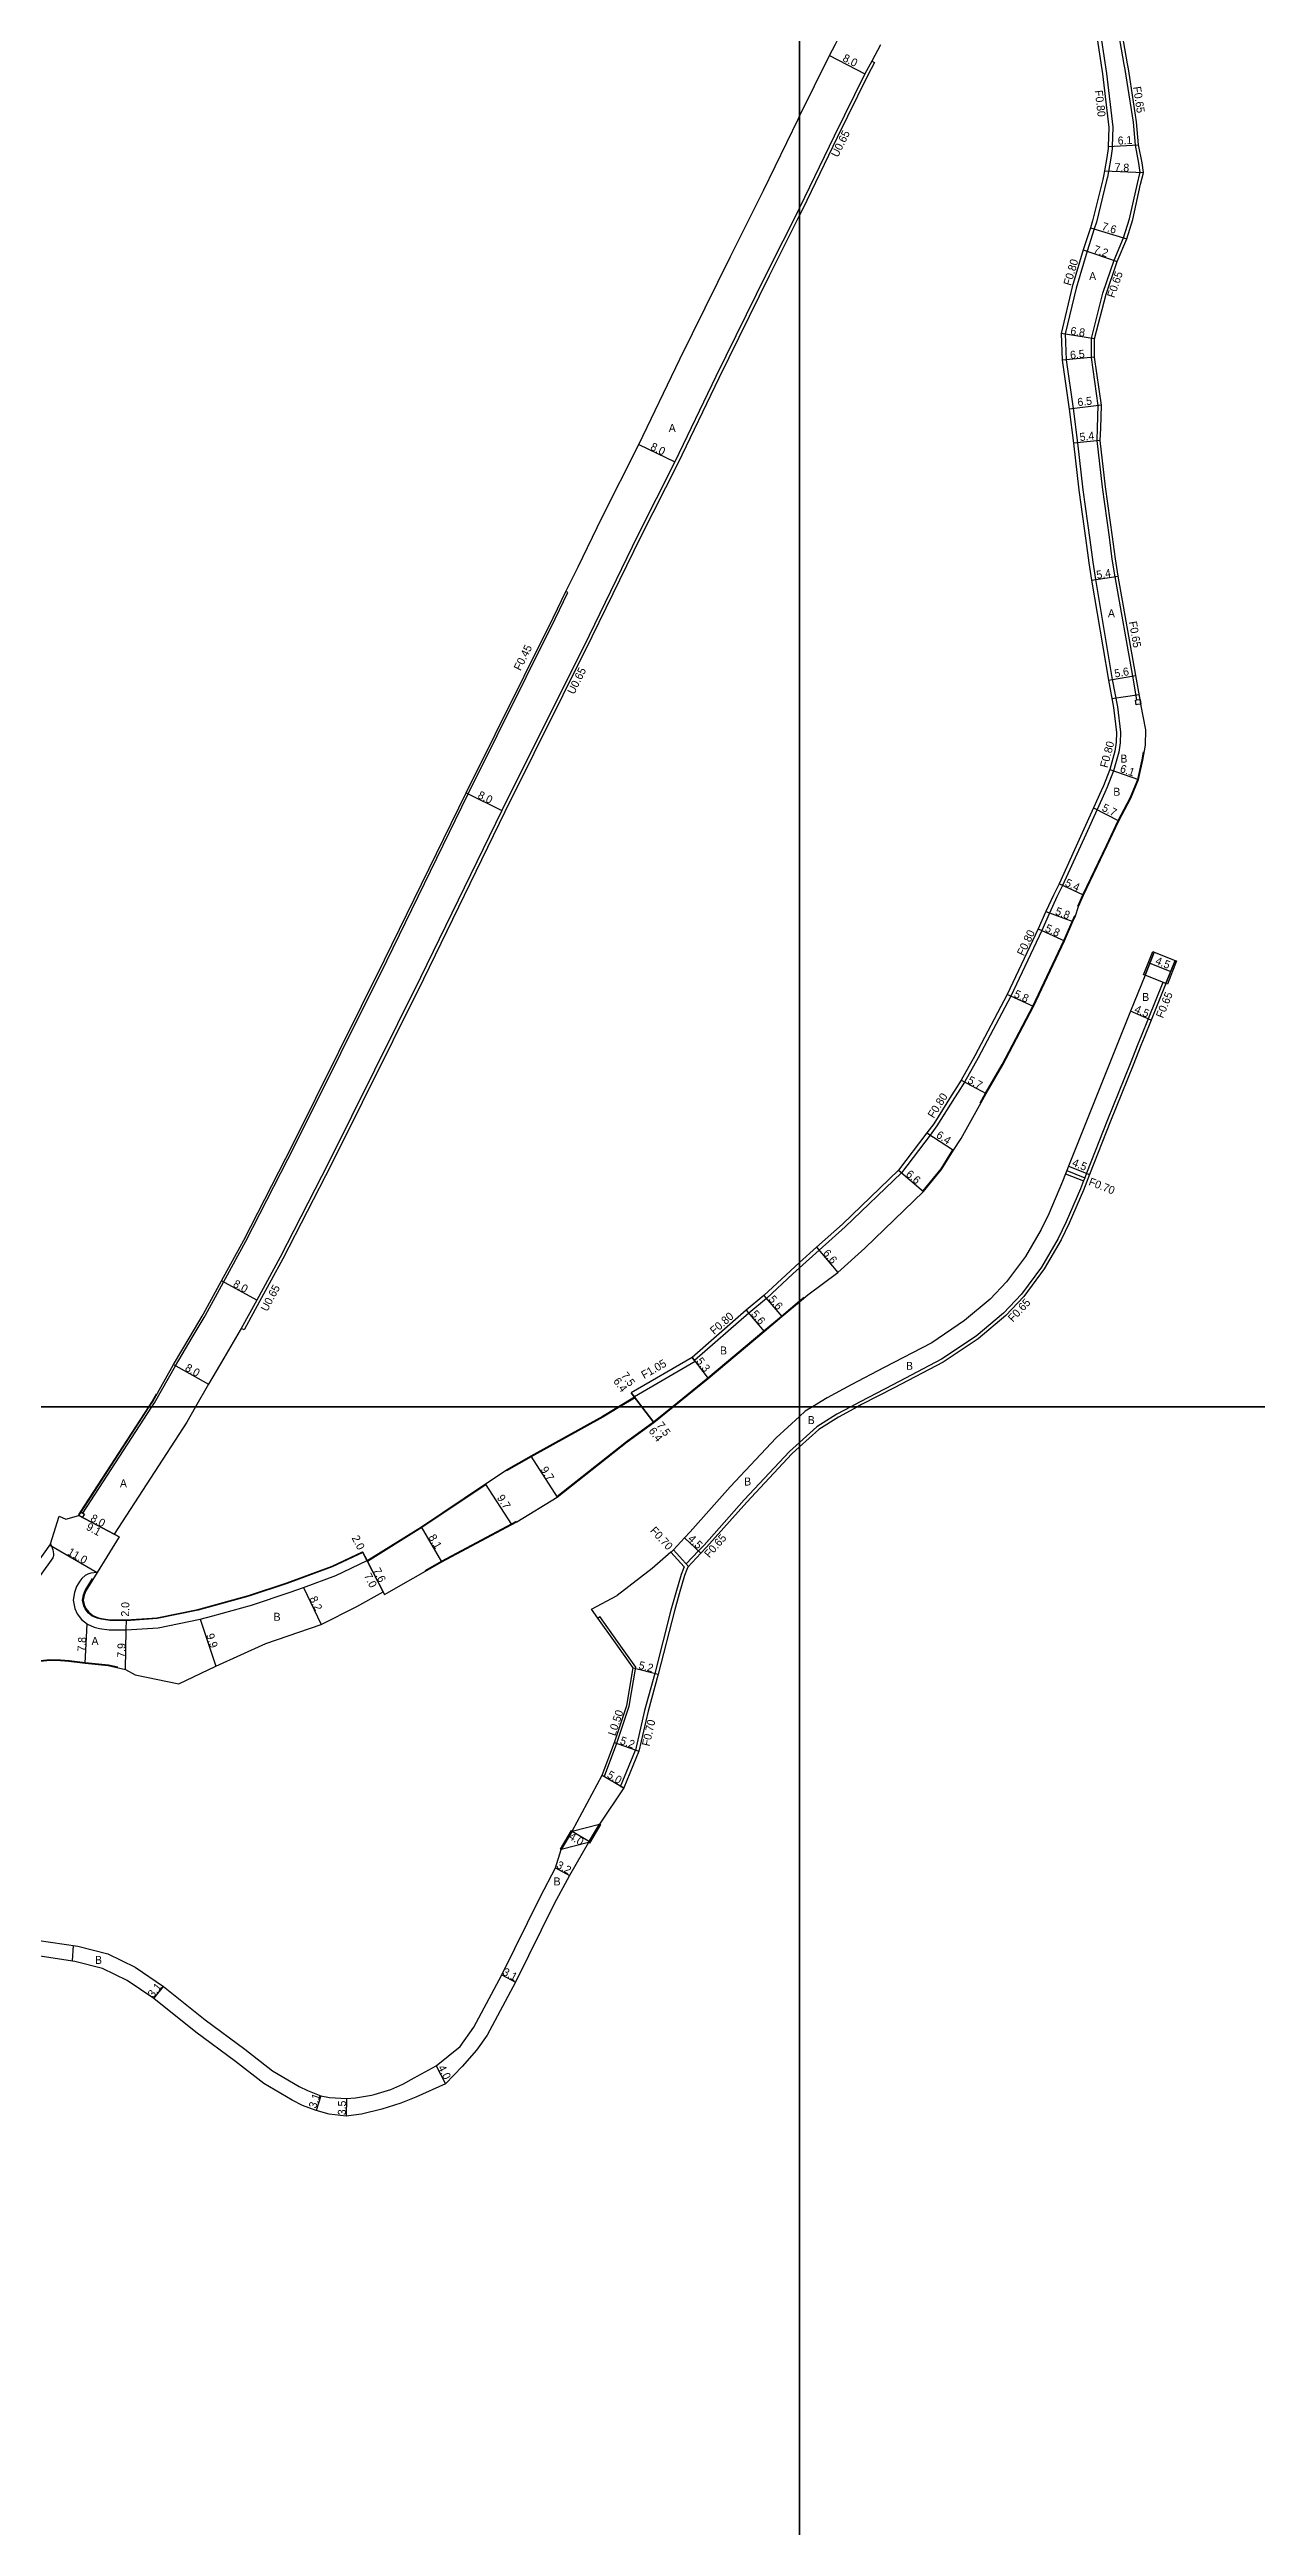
# Model space of a CAD drawing. Header units: metres. Extents: x -20002 to -16000, y -111000 to -108000.
# Drawn here: x -16950.1 to -16708.5, y -110624 to -110128.5 of the extents above; entities that cross this region are included whole.
import ezdxf

# ---------------------------------------------------------------- set-up
doc = ezdxf.new("R2010")
doc.units = ezdxf.units.M
doc.header["$LTSCALE"] = 2.5
for name, color, linetype in [('側溝・桝', 7, 'Continuous'), ('図郭', 7, 'Continuous'), ('幅員', 7, 'Continuous'), ('歩道・分離帯・安全施設', 7, 'Continuous'), ('舗装', 7, 'Continuous'), ('道路', 7, 'Continuous')]:
    doc.layers.add(name, color=color, linetype=linetype)
doc.styles.get("Standard").update_dxf_attribs({"font": ''})
doc.styles.get('Standard').set_extended_font_data('@MS PGothic')

msp = doc.modelspace()

# ---------------------------------------------------------------- linework, layer by layer
at = {"layer": '側溝・桝'}
for points in [[(-16740.09, -110123.14), (-16738.55, -110133.27), (-16737.28, -110144.04), (-16737.42, -110147.89), (-16737.44, -110148.35), (-16737.7, -110150.23), (-16738.18, -110152.89), (-16738.38, -110154.01), (-16738.54, -110154.68), (-16740.59, -110163), (-16741.04, -110164.39), (-16742.46, -110168.8), (-16744.65, -110176.2), (-16746.86, -110185.38), (-16746.62, -110190.58), (-16745.25, -110200.31), (-16744.38, -110207.15), (-16743.31, -110216.55), (-16741.89, -110226.59), (-16741.31, -110231.04), (-16740.75, -110234.52), (-16737.4, -110254.54), (-16736.35, -110260), (-16735.76, -110265.05), (-16735.8, -110267.15), (-16736.13, -110269.04), (-16737.14, -110272.79), (-16738.42, -110276.07), (-16738.89, -110277.11), (-16740.45, -110280.54), (-16742.71, -110285.52), (-16747.34, -110295.71), (-16748.48, -110297.98), (-16749.99, -110301.24), (-16750.05, -110301.38), (-16751.5, -110304.7), (-16757.73, -110317.88), (-16764.23, -110330.21), (-16766.98, -110335.06), (-16768.25, -110337.08), (-16768.98, -110338.23), (-16772.49, -110343.83), (-16773.89, -110345.67), (-16779.61, -110353.21), (-16790.84, -110364.03), (-16796.05, -110368.68), (-16800, -110372.22)], [(-16732.49, -110258.61), (-16733.32, -110253.82), (-16736.84, -110233.95), (-16737.4, -110230.47), (-16737.98, -110226.05), (-16739.39, -110216.05), (-16740.46, -110206.7), (-16740.38, -110204.19), (-16740.24, -110199.69), (-16741.6, -110190.08), (-16741.59, -110186.28), (-16739.27, -110177.22), (-16737.01, -110170.64), (-16735.14, -110166.14), (-16733.96, -110162.34), (-16732.39, -110155.3), (-16731.88, -110153.26), (-16731.83, -110153.08), (-16732.08, -110151.23), (-16732.77, -110147.64), (-16733.19, -110143.05), (-16734.43, -110135.05), (-16734.83, -110132.48), (-16735.03, -110131.46), (-16736.57, -110122.65)], [(-16785.56, -110130.81), (-16784.98, -110131.11), (-16784.98, -110131.11), (-16786.32, -110133.64), (-16792.46, -110146.08), (-16799.44, -110160.5), (-16800, -110161.62)], [(-16800, -110161.62), (-16806.07, -110173.74), (-16816.17, -110194.2), (-16824.39, -110211.28), (-16831.81, -110226.05), (-16841.54, -110246.01), (-16858.97, -110280.99), (-16875.28, -110314.43), (-16893.69, -110351.48), (-16903.4, -110370.41), (-16908.07, -110378.97), (-16911.17, -110384.64), (-16911.73, -110384.32)], [(-16929.61, -110400), (-16929.07, -110399.18), (-16924.88, -110391.78), (-16921.54, -110386.16), (-16919.15, -110382.13), (-16918.86, -110381.65), (-16915.27, -110375.04), (-16910.81, -110366.87), (-16900.98, -110347.73), (-16882.63, -110310.8), (-16866.34, -110277.39), (-16848.9, -110242.38), (-16846.34, -110237.14), (-16846.75, -110236.94)], [(-16726.67, -110315.35), (-16727.27, -110315.1), (-16730.23, -110322.41), (-16731.62, -110325.85), (-16732.27, -110327.46), (-16733.86, -110331.41), (-16738.35, -110342.62), (-16742.57, -110353.29), (-16742.92, -110354.17), (-16743.17, -110354.83), (-16743.8, -110356.42), (-16746.63, -110363), (-16748.22, -110366.33), (-16751.57, -110372.07), (-16755.61, -110377.49), (-16759.17, -110381.29), (-16764.66, -110385.86), (-16771.56, -110390.5), (-16781.35, -110395.61), (-16787.88, -110398.99), (-16789.75, -110400)], [(-16746.75, -110353.41), (-16743.17, -110354.83)], [(-16746.5, -110352.76), (-16742.92, -110354.17)], [(-16800, -110372.22), (-16801.31, -110373.39), (-16806.63, -110378.31), (-16810.16, -110381.28), (-16821.02, -110390.75)], [(-16820.86, -110390.96), (-16833.03, -110398.03)], [(-16820.86, -110390.96), (-16821.02, -110390.75), (-16821.5, -110390.12)], [(-16943.41, -110421.31), (-16929.61, -110400)], [(-16789.75, -110400), (-16792.54, -110401.51), (-16796.54, -110404), (-16800, -110407.14)], [(-16800, -110407.14), (-16801.99, -110408.94), (-16811.06, -110418.63), (-16819.09, -110427.67), (-16820.2, -110428.85), (-16822.66, -110431.45)], [(-16823.09, -110432.01), (-16825.74, -110429.09)], [(-16822.22, -110431.93), (-16825.25, -110428.59)], [(-16823.09, -110432.01), (-16823.21, -110432.33), (-16823.67, -110433.53), (-16824.73, -110437.23), (-16825.73, -110440.67), (-16828.95, -110453.34), (-16831, -110460.73), (-16832.83, -110468.71)], [(-16840.39, -110442.27), (-16839.99, -110441.98)], [(-16839.06, -110473.94), (-16839.03, -110473.89), (-16836.57, -110467.31), (-16834.08, -110459.88), (-16832.79, -110452.12), (-16836.42, -110446.94), (-16839.99, -110441.98)], [(-16835.84, -110475.97), (-16832.83, -110468.71)], [(-16839.49, -110473.68), (-16839.06, -110473.94)], [(-16835.84, -110475.97), (-16835.19, -110476.23)]]:
    msp.add_lwpolyline(points, dxfattribs=at)
for points in [[(-16732.78, -110258.66), (-16732.49, -110258.61), (-16731.85, -110258.5), (-16731.69, -110259.43), (-16732.33, -110259.54), (-16732.62, -110259.59)], [(-16943.79, -110421.06), (-16943.41, -110421.31), (-16943.12, -110421.5), (-16943.56, -110422.17), (-16944.23, -110421.73)]]:
    msp.add_lwpolyline(points, close=True, dxfattribs=at)
at = {"layer": '図郭'}
for points in [[(-17600, -109800), (-16800, -109800), (-16800, -110400), (-17600, -110400)], [(-16800, -109800), (-16000, -109800), (-16000, -110400), (-16800, -110400)], [(-17600, -110400), (-16800, -110400), (-16800, -111000), (-17600, -111000)], [(-16800, -110400), (-16000, -110400), (-16000, -111000), (-16800, -111000)]]:
    msp.add_lwpolyline(points, close=True, dxfattribs=at)
at = {"layer": '幅員'}
for points in [[(-16794.02, -110129.7), (-16786.9, -110133.35)], [(-16738.22, -110147.86), (-16732.13, -110147.54)], [(-16738.96, -110152.75), (-16731.17, -110153.12)], [(-16743.22, -110168.56), (-16736.4, -110170.87)], [(-16741.8, -110164.15), (-16734.53, -110166.37)], [(-16740.94, -110186.37), (-16747.66, -110185.31)], [(-16740.95, -110190.04), (-16747.42, -110190.65)], [(-16739.59, -110199.65), (-16746.05, -110200.42)], [(-16832.18, -110207.52), (-16824.97, -110210.99)], [(-16739.81, -110206.67), (-16745.17, -110207.25)], [(-16741.54, -110234.65), (-16736.2, -110233.85)], [(-16738.19, -110254.66), (-16732.68, -110253.7)], [(-16737.9, -110272.54), (-16732.14, -110274.55)], [(-16866.74, -110277.19), (-16859.55, -110280.7)], [(-16741.18, -110280.21), (-16736.09, -110282.77)], [(-16743.16, -110297.63), (-16748.06, -110295.36)], [(-16750.71, -110300.9), (-16745.29, -110302.95)], [(-16752.22, -110304.37), (-16746.96, -110306.81)], [(-16729.89, -110311.27), (-16725.71, -110312.93)], [(-16753.18, -110319.95), (-16758.45, -110317.52)], [(-16729.63, -110322.66), (-16733.76, -110320.86)], [(-16767.67, -110334.65), (-16762.66, -110337.35)], [(-16774.52, -110345.18), (-16769.16, -110348.68)], [(-16746.15, -110351.88), (-16741.96, -110353.53)], [(-16780.21, -110352.68), (-16775.18, -110356.95)], [(-16796.58, -110368.08), (-16792.36, -110373.15)], [(-16908.64, -110378.66), (-16915.66, -110374.83)], [(-16810.68, -110380.67), (-16807.05, -110384.94)], [(-16807.16, -110377.71), (-16803.53, -110381.97)], [(-16925.27, -110391.56), (-16918.31, -110395.51)], [(-16821.5, -110390.12), (-16818.28, -110394.32)], [(-16831.54, -110400), (-16833.67, -110397.18)], [(-16833.01, -110398.06), (-16831.54, -110400)], [(-16829.14, -110403.16), (-16831.54, -110400)], [(-16831.54, -110400), (-16829.14, -110403.16)], [(-16853.76, -110409.91), (-16848.48, -110418.05)], [(-16857.55, -110423.53), (-16862.82, -110415.39)], [(-16944.23, -110421.73), (-16937.17, -110425.51)], [(-16936.2, -110426.03), (-16944.23, -110421.73)], [(-16871.56, -110431.01), (-16875.64, -110424.02)], [(-16823, -110426.21), (-16819.73, -110429.3)], [(-16950.08, -110427.63), (-16940.55, -110433.12)], [(-16886.53, -110430.79), (-16887.44, -110429.01)], [(-16883.35, -110437.03), (-16886.53, -110430.79)], [(-16886.53, -110430.79), (-16883.08, -110437.56)], [(-16899.28, -110436.15), (-16895.76, -110443.55)], [(-16942.95, -110451.3), (-16942.54, -110443.51)], [(-16934.89, -110452.55), (-16934.75, -110444.65)], [(-16934.75, -110444.65), (-16934.71, -110442.65)], [(-16919.94, -110442.5), (-16916.82, -110451.9)], [(-16833.32, -110452.24), (-16828.28, -110453.51)], [(-16837.04, -110467.14), (-16832.16, -110468.92)], [(-16839.49, -110473.68), (-16835.19, -110476.23)], [(-16845.5, -110484.89), (-16842.07, -110486.94)], [(-16848.86, -110492.22), (-16846.07, -110493.79)], [(-16859.6, -110513.65), (-16856.87, -110515.11)], [(-16929.25, -110518.36), (-16927.31, -110515.94)], [(-16872.7, -110531.87), (-16870.87, -110535.42)], [(-16895.79, -110537.82), (-16896.75, -110540.77)], [(-16890.64, -110538.39), (-16890.71, -110541.89)]]:
    msp.add_lwpolyline(points, dxfattribs=at)
at = {"layer": '歩道・分離帯・安全施設'}
for points in [[(-16744.3, -110299.83), (-16743.3, -110297.57), (-16738.56, -110287.69), (-16736.22, -110282.71), (-16733.86, -110278.19), (-16732.28, -110274.51), (-16731.45, -110270.59), (-16731.16, -110268.95)], [(-16763.84, -110339.17), (-16762.79, -110337.28), (-16759.43, -110331.5), (-16753.31, -110319.88), (-16747.1, -110306.74), (-16745.42, -110302.89), (-16744.91, -110301.71)], [(-16775.3, -110356.85), (-16771.68, -110352.43), (-16769.29, -110348.6), (-16769.29, -110348.59)], [(-16825.49, -110400), (-16818.38, -110394.21), (-16807.15, -110384.82), (-16803.62, -110381.86), (-16800, -110378.81)], [(-16800, -110378.81), (-16799.09, -110378.05)], [(-16930.32, -110400), (-16943.92, -110420.98), (-16944.32, -110421.61)], [(-16928.79, -110397.47), (-16929.59, -110398.87), (-16930.32, -110400)], [(-16835.95, -110400), (-16839.39, -110402.06), (-16853.69, -110410.04), (-16858.64, -110412.82)], [(-16848.57, -110417.93), (-16834.62, -110406.92), (-16829.23, -110403.04), (-16825.49, -110400)], [(-16832.91, -110398.18), (-16835.95, -110400)], [(-16862.74, -110415.52), (-16875.56, -110424.14), (-16886.47, -110430.92)], [(-16874.95, -110432.77), (-16871.63, -110430.88), (-16857.62, -110423.4), (-16856.62, -110422.87)], [(-16949.92, -110427.4), (-16949.64, -110428.03), (-16949.45, -110428.62), (-16949.35, -110429.03), (-16949.3, -110429.39), (-16949.3, -110429.75), (-16949.36, -110430), (-16949.47, -110430.23), (-16951.97, -110433.76)], [(-16940.55, -110433.12), (-16941.85, -110433.27), (-16942.46, -110433.46), (-16943, -110433.74), (-16943.62, -110434.36), (-16944.02, -110434.9), (-16944.68, -110435.97), (-16945.08, -110437.18), (-16945.39, -110438.7), (-16945.02, -110440.36), (-16944.6, -110441.39), (-16943.71, -110442.53), (-16942.5, -110443.5), (-16941.14, -110444.08), (-16940.08, -110444.34), (-16938.18, -110444.59), (-16934.75, -110444.65), (-16928.35, -110444.2), (-16919.94, -110442.5), (-16917.39, -110441.8), (-16909.67, -110439.67), (-16901.92, -110437.12), (-16899.28, -110436.15), (-16892.82, -110433.75), (-16886.53, -110430.78)], [(-16887.38, -110429.15), (-16893.51, -110432.04), (-16902.53, -110435.37), (-16910.21, -110437.9), (-16920.37, -110440.7), (-16928.59, -110442.36), (-16934.71, -110442.8), (-16938.05, -110442.74), (-16939.74, -110442.52), (-16940.56, -110442.32), (-16941.54, -110441.9), (-16942.38, -110441.22), (-16942.99, -110440.45), (-16943.25, -110439.81), (-16943.5, -110438.68), (-16943.29, -110437.65), (-16943, -110436.76), (-16941.49, -110434.35)], [(-16980.55, -110480.39), (-16976.37, -110475.32), (-16966.71, -110463.59), (-16960.13, -110455.37), (-16958.26, -110453.41), (-16956.76, -110452.19), (-16953.86, -110451.21), (-16951.91, -110450.76), (-16950.05, -110450.57), (-16947.9, -110450.6), (-16946.2, -110450.75), (-16942.94, -110451.15), (-16938.33, -110451.62), (-16936.42, -110452.05)]]:
    msp.add_lwpolyline(points, dxfattribs=at)
at = {"layer": '舗装'}
for points in [[(-16733.79, -110134.95), (-16734.19, -110132.37), (-16734.39, -110131.34)], [(-16737.49, -110258.32), (-16732.02, -110257.5)], [(-16945.4, -110507.75), (-16945.6, -110510.85)]]:
    msp.add_lwpolyline(points, dxfattribs=at)
at = {"layer": '道路'}
for points in [[(-16741.28, -110079.55), (-16741.89, -110085.05), (-16742.75, -110101.86), (-16742.6, -110108.41), (-16741.98, -110114.75), (-16740.88, -110123.25), (-16739.35, -110133.38), (-16738.08, -110144.07), (-16738.22, -110147.86), (-16738.23, -110148.28), (-16738.49, -110150.1), (-16738.96, -110152.75), (-16739.16, -110153.84), (-16739.32, -110154.49)], [(-16733.79, -110134.95), (-16734.19, -110132.37), (-16734.39, -110131.34), (-16735.93, -110122.54), (-16737.29, -110114.34), (-16737.05, -110108.14), (-16736.76, -110102.18), (-16735.73, -110085.5), (-16735.15, -110080.51), (-16734.46, -110077.97)], [(-16800, -110141.82), (-16794.02, -110129.7), (-16792.81, -110127.4), (-16791.27, -110124.33)], [(-16783.83, -110127.55), (-16785.56, -110130.81), (-16786.9, -110133.35), (-16793.04, -110145.79), (-16800, -110160.17)], [(-16731.25, -110153.42), (-16731.17, -110153.12), (-16731.44, -110151.13), (-16732.13, -110147.54), (-16732.55, -110142.97), (-16733.79, -110134.95)], [(-16839.54, -110222.17), (-16832.18, -110207.52), (-16823.95, -110190.41), (-16813.83, -110169.91), (-16807.19, -110156.67), (-16800.22, -110142.26), (-16800, -110141.82)], [(-16734.53, -110166.37), (-16733.33, -110162.5), (-16731.76, -110155.45), (-16731.25, -110153.42)], [(-16739.32, -110154.49), (-16741.36, -110162.79), (-16741.8, -110164.15), (-16743.22, -110168.56), (-16745.42, -110175.99), (-16747.66, -110185.31), (-16747.42, -110190.65), (-16746.05, -110200.42), (-16745.17, -110207.25), (-16744.1, -110216.65), (-16742.69, -110226.69), (-16742.1, -110231.16), (-16741.54, -110234.65)], [(-16800, -110160.17), (-16800.02, -110160.21), (-16806.65, -110173.45), (-16816.76, -110193.92), (-16824.97, -110210.99), (-16832.4, -110225.76), (-16842.13, -110245.72), (-16859.55, -110280.7), (-16875.87, -110314.14), (-16894.27, -110351.19), (-16903.97, -110370.1), (-16908.64, -110378.66), (-16911.73, -110384.32), (-16911.95, -110384.69)], [(-16739.73, -110204.21), (-16739.59, -110199.65), (-16740.95, -110190.04), (-16740.94, -110186.37), (-16738.64, -110177.41), (-16736.4, -110170.87), (-16734.53, -110166.37)], [(-16744.77, -110301.77), (-16744.17, -110299.89), (-16743.16, -110297.63), (-16738.43, -110287.75), (-16736.09, -110282.77), (-16733.72, -110278.25), (-16732.14, -110274.55), (-16731.3, -110270.62), (-16730.78, -110267.64), (-16730.72, -110264.58), (-16731.69, -110259.43), (-16731.85, -110258.5), (-16732.68, -110253.7), (-16736.2, -110233.85), (-16736.76, -110230.38), (-16737.34, -110225.97), (-16738.75, -110215.96), (-16739.81, -110206.67), (-16739.73, -110204.21)], [(-16846.75, -110236.94), (-16844.33, -110231.97), (-16839.54, -110222.17)], [(-16919.54, -110381.9), (-16919.26, -110381.42), (-16915.66, -110374.83), (-16911.2, -110366.66), (-16901.38, -110347.52), (-16883.04, -110310.6), (-16866.74, -110277.19), (-16849.3, -110242.18), (-16846.75, -110236.94)], [(-16741.54, -110234.65), (-16738.19, -110254.66), (-16737.14, -110260.14), (-16736.56, -110265.12), (-16736.6, -110267.07), (-16736.91, -110268.86), (-16737.9, -110272.54), (-16739.16, -110275.76), (-16739.62, -110276.78)], [(-16739.62, -110276.78), (-16741.18, -110280.21), (-16743.44, -110285.19), (-16748.06, -110295.36), (-16749.2, -110297.63), (-16750.71, -110300.9)], [(-16775.18, -110356.95), (-16771.56, -110352.52), (-16769.16, -110348.68), (-16767.64, -110346.31), (-16762.66, -110337.35), (-16759.3, -110331.58), (-16753.18, -110319.95), (-16746.96, -110306.81), (-16745.29, -110302.95), (-16744.77, -110301.77)], [(-16750.71, -110300.9), (-16750.78, -110301.06), (-16752.22, -110304.37), (-16758.45, -110317.52), (-16764.94, -110329.82), (-16767.67, -110334.65), (-16768.93, -110336.65), (-16769.66, -110337.81)], [(-16730.85, -110313.69), (-16729.01, -110309.04)], [(-16729.01, -110309.04), (-16724.83, -110310.7)], [(-16724.83, -110310.7), (-16726.67, -110315.35)], [(-16730.85, -110313.69), (-16733.76, -110320.86), (-16741.92, -110341.17), (-16746.15, -110351.88), (-16746.5, -110352.76), (-16746.75, -110353.41), (-16747.36, -110354.95), (-16750.14, -110361.41), (-16751.63, -110364.52), (-16754.79, -110369.94), (-16758.57, -110375.02), (-16761.82, -110378.48), (-16766.97, -110382.77), (-16773.53, -110387.18), (-16783.05, -110392.15), (-16789.68, -110395.59), (-16794.47, -110398.18), (-16797.4, -110400)], [(-16726.67, -110315.35), (-16729.63, -110322.66), (-16731.02, -110326.1)], [(-16731.02, -110326.1), (-16731.67, -110327.71), (-16733.25, -110331.65)], [(-16733.25, -110331.65), (-16737.75, -110342.86), (-16741.96, -110353.53), (-16743.2, -110356.67), (-16746.04, -110363.27), (-16747.65, -110366.63), (-16751.03, -110372.43), (-16755.12, -110377.91), (-16758.72, -110381.76), (-16764.27, -110386.38), (-16771.23, -110391.06), (-16781.05, -110396.18), (-16787.57, -110399.56), (-16788.38, -110400)], [(-16769.66, -110337.81), (-16773.15, -110343.37), (-16774.52, -110345.18), (-16780.21, -110352.68), (-16791.39, -110363.44), (-16796.58, -110368.08), (-16800, -110371.14)], [(-16792.36, -110373.15), (-16786.9, -110368.28), (-16775.18, -110356.95)], [(-16800, -110371.14), (-16801.84, -110372.8), (-16807.16, -110377.71), (-16810.68, -110380.67), (-16821.5, -110390.12), (-16833.67, -110397.18), (-16833.03, -110398.03), (-16833.01, -110398.06), (-16836.24, -110400)], [(-16800, -110379.01), (-16798.37, -110377.63), (-16792.36, -110373.15)], [(-16825.26, -110400), (-16818.28, -110394.32), (-16807.05, -110384.94), (-16803.53, -110381.97), (-16800, -110379.01)], [(-16930.14, -110400), (-16929.46, -110398.94), (-16925.27, -110391.56), (-16921.93, -110385.93), (-16919.54, -110381.9)], [(-16911.95, -110384.69), (-16915.25, -110390.3), (-16918.31, -110395.51), (-16920.86, -110400)], [(-16949.92, -110427.4), (-16948.17, -110421.86), (-16946.87, -110422.5), (-16944.23, -110421.73), (-16943.79, -110421.06), (-16930.14, -110400)], [(-16920.86, -110400), (-16922.6, -110403.06), (-16937.17, -110425.51), (-16936.2, -110426.03), (-16940.55, -110433.12), (-16942.86, -110436.83), (-16943.14, -110437.69), (-16943.35, -110438.68), (-16943.11, -110439.76), (-16942.86, -110440.37), (-16942.27, -110441.11), (-16941.46, -110441.77), (-16940.51, -110442.18), (-16939.71, -110442.37), (-16938.04, -110442.59), (-16934.71, -110442.65), (-16928.62, -110442.21), (-16920.4, -110440.55), (-16910.25, -110437.75), (-16902.58, -110435.23), (-16893.57, -110431.9), (-16887.44, -110429.01)], [(-16836.24, -110400), (-16839.46, -110401.93), (-16853.76, -110409.91), (-16858.72, -110412.69)], [(-16848.48, -110418.05), (-16834.53, -110407.04), (-16829.14, -110403.16), (-16825.26, -110400)], [(-16788.38, -110400), (-16792.21, -110402.07), (-16796.15, -110404.52), (-16800, -110408.01)], [(-16797.4, -110400), (-16798.87, -110400.91), (-16800, -110401.94)], [(-16800, -110401.94), (-16804.7, -110406.2), (-16813.88, -110416.01), (-16821.89, -110425.04), (-16823, -110426.21), (-16825.25, -110428.59), (-16825.64, -110429.01), (-16825.74, -110429.09), (-16829.5, -110432.34), (-16836.5, -110437.75)], [(-16800, -110408.01), (-16801.54, -110409.41), (-16810.58, -110419.07), (-16818.61, -110428.11), (-16819.73, -110429.3), (-16822.38, -110432.11), (-16822.56, -110432.58), (-16823, -110433.75), (-16824.06, -110437.43)], [(-16887.44, -110429.01), (-16886.53, -110430.78), (-16875.64, -110424.02), (-16862.82, -110415.39), (-16858.72, -110412.69)], [(-16924.24, -110455.44), (-16916.82, -110451.9), (-16906.81, -110447.36), (-16895.76, -110443.55), (-16888.63, -110439.94), (-16883.35, -110437.03), (-16883.08, -110437.56), (-16871.56, -110431.01), (-16857.55, -110423.53), (-16856.55, -110423), (-16848.48, -110418.05)], [(-16949.92, -110427.4), (-16958.23, -110439.15)], [(-16958.1, -110505.93), (-16944.42, -110507.89), (-16938.45, -110509.44), (-16932.99, -110512.1), (-16927.31, -110515.94), (-16918.93, -110522.67), (-16911.04, -110528.51), (-16905.49, -110532.82), (-16900.16, -110535.96), (-16898.47, -110536.8), (-16895.79, -110537.82), (-16894.05, -110538.17), (-16890.64, -110538.39), (-16888.88, -110538.27), (-16885.69, -110537.69), (-16885.16, -110537.57), (-16881.83, -110536.59), (-16879.42, -110535.48), (-16877.1, -110534.23), (-16872.7, -110531.87), (-16867.94, -110527.96), (-16865.18, -110524.09), (-16859.6, -110513.65), (-16851.86, -110498), (-16848.86, -110492.22), (-16847.7, -110488.58), (-16845.5, -110484.89), (-16839.49, -110473.68), (-16837.04, -110467.14), (-16834.56, -110459.76), (-16833.32, -110452.24), (-16836.83, -110447.22), (-16840.39, -110442.27), (-16841.65, -110440.46), (-16836.5, -110437.75)], [(-16824.06, -110437.43), (-16825.05, -110440.85), (-16828.28, -110453.51), (-16830.32, -110460.91), (-16832.16, -110468.92), (-16835.19, -110476.23)], [(-16980.43, -110480.48), (-16976.26, -110475.42), (-16966.59, -110463.68), (-16960.02, -110455.47), (-16958.16, -110453.53), (-16956.69, -110452.32), (-16953.82, -110451.36), (-16951.89, -110450.91), (-16950.04, -110450.72), (-16947.91, -110450.75), (-16946.21, -110450.9), (-16942.95, -110451.3), (-16938.35, -110451.77), (-16934.89, -110452.55), (-16932.94, -110453.63), (-16924.24, -110455.44)], [(-16835.19, -110476.23), (-16840.01, -110483.49), (-16842.21, -110487.18), (-16846.07, -110493.79), (-16849.12, -110499.44), (-16856.87, -110515.11), (-16862.54, -110525.72), (-16864.67, -110528.71), (-16867.51, -110531.99)], [(-16867.51, -110531.99), (-16870.87, -110535.42), (-16876.81, -110538.13), (-16879.82, -110539.34), (-16883.59, -110540.54), (-16887.67, -110541.49), (-16890.71, -110541.89), (-16894.11, -110541.53), (-16896.75, -110540.77), (-16899.45, -110539.78), (-16901.56, -110538.73), (-16907.23, -110535.39), (-16912.91, -110530.98), (-16920.81, -110525.13), (-16929.25, -110518.36), (-16934.54, -110514.79), (-16939.52, -110512.37), (-16945.04, -110510.94), (-16958.49, -110508.91)]]:
    msp.add_lwpolyline(points, dxfattribs=at)
for points in [[(-16729.29, -110308.93), (-16729.01, -110309.04), (-16730.85, -110313.69), (-16731.13, -110313.58)], [(-16730.85, -110313.69), (-16729.01, -110309.04), (-16724.83, -110310.7), (-16726.67, -110315.35)], [(-16724.83, -110310.7), (-16724.55, -110310.81), (-16726.39, -110315.46), (-16726.67, -110315.35)], [(-16847.7, -110488.58), (-16847.87, -110488.48), (-16845.67, -110484.79), (-16845.5, -110484.89)], [(-16847.7, -110488.58), (-16845.5, -110484.89), (-16840.01, -110483.49), (-16842.21, -110487.18)], [(-16840.01, -110483.49), (-16839.84, -110483.59), (-16842.04, -110487.28), (-16842.21, -110487.18)]]:
    msp.add_lwpolyline(points, close=True, dxfattribs=at)

# ---------------------------------------------------------------- texts
at = {"layer": '側溝・桝'}
for s, rotation, p in [('F0.80', 276.7648, (-16740.93, -110136.71)), ('F0.65', 278.8262, (-16733.27, -110136)), ('U0.65', 63.5247, (-16792.35, -110150.17)), ('F0.80', 73.4966, (-16745.7, -110175.83)), ('F0.65', 71.0888, (-16737, -110178.28)), ('F0.65', 279.8708, (-16734.09, -110242.99)), ('F0.45', 63.5247, (-16855.85, -110252.87)), ('U0.65', 63.5247, (-16845.13, -110257.62)), ('F0.80', 75.0125, (-16738.36, -110272.29)), ('F0.80', 64.6731, (-16755.13, -110309.93)), ('F0.65', 67.9455, (-16727.27, -110322.38)), ('F0.80', 57.8832, (-16773.12, -110342.42)), ('F0.70', 338.4424, (-16742.28, -110355.6)), ('U0.65', 61.8466, (-16906.54, -110381.07)), ('F0.80', 41.0966, (-16817.08, -110385.65)), ('F0.65', 46.9035, (-16757.3, -110383.17)), ('F1.05', 30.1572, (-16831.1, -110394.48)), ('F0.70', 312.442, (-16830.01, -110424.87)), ('F0.65', 48.4056, (-16818.05, -110430.34)), ('L0.50', 71.4427, (-16836.88, -110465.95)), ('F0.70', 77.0775, (-16830.02, -110468.01))]:
    msp.add_text(s, height=1.6, rotation=rotation, dxfattribs=at).set_placement(p)
at = {"layer": '幅員'}
for s, rotation, p in [('8.0', 332.8361, (-16791.51, -110130.7)), ('6.1', 3.0004, (-16736.28, -110147.52)), ('7.8', 357.2406, (-16736.97, -110152.81)), ('7.6', 343.0276, (-16739.64, -110164.52)), ('7.2', 341.302, (-16741.3, -110169.11)), ('6.5', 5.4312, (-16745.78, -110190.4)), ('6.8', 351.0481, (-16745.87, -110185.49)), ('6.5', 6.802, (-16744.29, -110199.85)), ('8.0', 334.3041, (-16829.98, -110208.47)), ('5.4', 6.1877, (-16743.85, -110206.82)), ('5.4', 8.5007, (-16740.47, -110234.38)), ('5.6', 9.8709, (-16736.84, -110254.13)), ('6.1', 340.7435, (-16736, -110272.97)), ('8.0', 333.9931, (-16864.54, -110278.16)), ('5.7', 333.2904, (-16739.62, -110280.68)), ('5.4', 335.1779, (-16747.02, -110295.73)), ('5.8', 339.3355, (-16748.97, -110301.48)), ('5.8', 335.1562, (-16751, -110304.82)), ('4.5', 338.381, (-16728.92, -110311.38)), ('5.8', 335.295, (-16757.23, -110317.97)), ('4.5', 336.4984, (-16733.12, -110321.03)), ('5.7', 331.6285, (-16766.52, -110335.15)), ('6.4', 326.9226, (-16772.8, -110346.02)), ('4.5', 338.4406, (-16745.57, -110351.77)), ('6.6', 319.7041, (-16778.85, -110353.7)), ('6.6', 309.7818, (-16795.42, -110369.33)), ('8.0', 331.3831, (-16913.51, -110375.89)), ('5.6', 310.3812, (-16809.82, -110381.52)), ('5.6', 310.3812, (-16806.3, -110378.56)), ('8.0', 330.4386, (-16923.13, -110392.66)), ('5.3', 307.4235, (-16820.79, -110390.89)), ('6.4', 307.1738, (-16837.37, -110394.92)), ('7.5', 307.1738, (-16835.81, -110393.79)), ('6.4', 307.1738, (-16830.29, -110404.86)), ('7.5', 307.1738, (-16828.72, -110403.74)), ('9.7', 302.9822, (-16851.91, -110412.58)), ('9.7', 302.9585, (-16860.63, -110418.21)), ('9.1', 331.8309, (-16942.92, -110424.51)), ('8.0', 331.8309, (-16942.06, -110422.78)), ('2.0', 297.0625, (-16889.68, -110426.22)), ('8.1', 300.2662, (-16874.32, -110426.08)), ('4.5', 316.6078, (-16822.46, -110426.58)), ('11.0', 330.0498, (-16946.65, -110429.49)), ('7.0', 297.0383, (-16887.23, -110433.79)), ('7.6', 297.0383, (-16885.44, -110432.71)), ('2.0', 88.9135, (-16934.19, -110441.99)), ('8.2', 295.4884, (-16898.12, -110438.36)), ('7.8', 86.9564, (-16942.93, -110449)), ('9.9', 288.3494, (-16918.79, -110445.65)), ('7.9', 88.9963, (-16934.95, -110450.2)), ('5.2', 345.8514, (-16832.32, -110452.39)), ('5.2', 340.0114, (-16836.07, -110467.39)), ('5.0', 329.3343, (-16838.67, -110474.06)), ('4.0', 329.2241, (-16846.31, -110486.37)), ('3.2', 330.606, (-16848.81, -110492.13)), ('3.1', 51.2687, (-16929.36, -110518.34)), ('3.1', 331.8942, (-16859.6, -110513.54)), ('4.0', 297.3471, (-16872.43, -110532.18)), ('3.1', 72.007, (-16896.78, -110540.47)), ('3.5', 88.9198, (-16890.81, -110541.73))]:
    msp.add_text(s, height=1.6, rotation=rotation, dxfattribs=at).set_placement(p)
at = {"layer": '舗装'}
for s, p in [('A', (-16742.04, -110174.62)), ('A', (-16826.18, -110205)), ('A', (-16738.28, -110242.06)), ('B', (-16735.78, -110271.14)), ('B', (-16737.2, -110277.77)), ('B', (-16731.42, -110318.83)), ('B', (-16815.92, -110389.54)), ('B', (-16778.69, -110392.61)), ('B', (-16798.35, -110403.46)), ('A', (-16936.01, -110416.11)), ('B', (-16811.08, -110415.75)), ('B', (-16905.26, -110442.81)), ('A', (-16941.7, -110447.65)), ('B', (-16849.22, -110495.75)), ('B', (-16941, -110511.46))]:
    msp.add_text(s, height=1.6, dxfattribs=at).set_placement(p)

doc.saveas('drawing.dxf')
